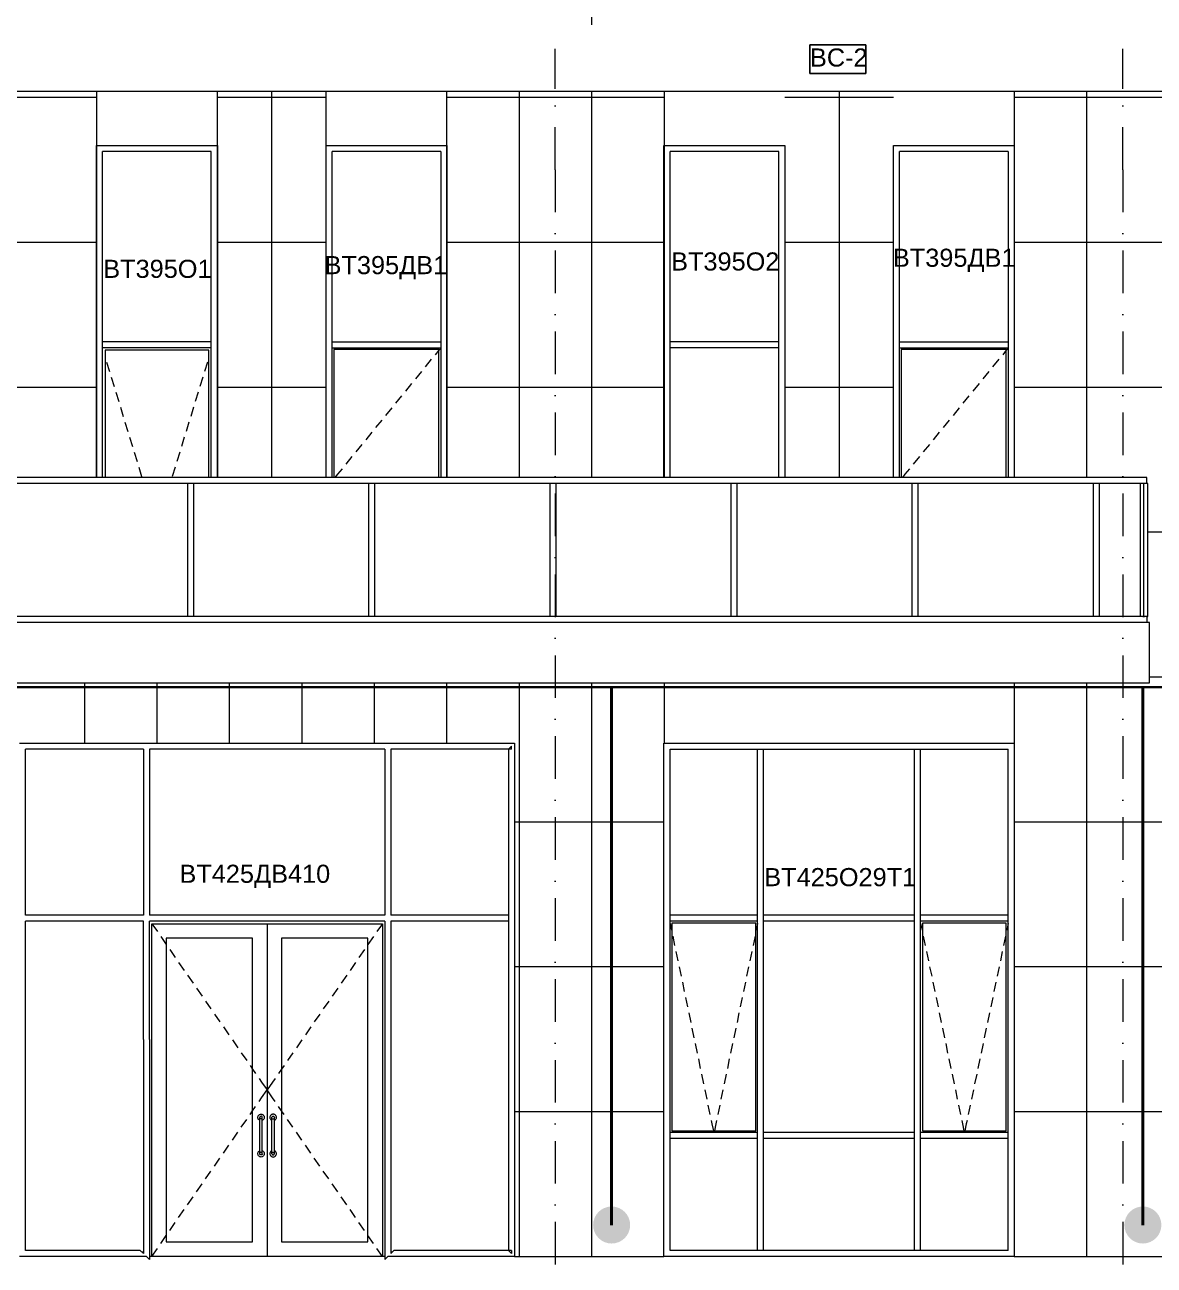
# Model space of a CAD drawing. Header units: millimetres. Extents: x 1499747 to 4230374, y -28481 to 441852.
# Drawn here: x 2732368 to 2741721, y 159211 to 169484 of the extents above; entities that cross this region are included whole.
import ezdxf
from ezdxf.xclip import XClip

# ---------------------------------------------------------------- set-up
doc = ezdxf.new("R2010")
doc.units = ezdxf.units.MM
doc.header["$MEASUREMENT"] = 0
doc.header["$XCLIPFRAME"] = 0
doc.set_wipeout_variables(frame=1)
doc.linetypes.add('Wipeout_Contour', pattern=[1000, 0, -1000])
doc.linetypes.add('Штрихпунктирная', pattern=[670.277762, 352.777767, -176.388884, 0, -141.111112])
for name, color, linetype, lineweight in [('1 Фасад_42_2D - Общий_Ном._пера__1_Ном._пера__7', 7, 'Continuous', 18), ('1 Фасад_42_2D - Общий_Ном._пера__20_Ном._пера__1', 1, 'Continuous', 18), ('1 Фасад_42_Витраж где быссейн_Ном._пера__1_Ном._пера__7', 7, 'Continuous', 18), ('1 Фасад_42_Витражные окна_Ном._пера__1_Ном._пера__7', 7, 'Continuous', 18), ('1 Фасад_42_Витражные окна_Ном._пера__20_Ном._пера__1', 1, 'Continuous', 18), ('1 Фасад_42_Витражные окна_Ном._пера__92_Ном._пера__233', 233, 'Continuous', 18), ('1 Фасад_42_Выступы_Ном._пера__1_Ном._пера__7', 7, 'Continuous', 18), ('1 Фасад_42_Выступы_Ном._пера__62_Ном._пера__253', 252, 'Continuous', 18), ('1 Фасад_42_Отделка керамика_Ном._пера__19_Ном._пера__255', 255, 'Continuous', 18), ('1 Фасад_42_Отделка керамика_Ном._пера__1_Ном._пера__7', 7, 'Continuous', 18), ('1 Фасад_42_Сетка кладки_Ном._пера__62_Ном._пера__253', 252, 'Continuous', 18), ('1 Фасад_42_Элемент Модели - Оси_Ном._пера__2_Ном._пера__8', 8, 'Continuous', 18), ('Кабель 2x4mm', 200, 'Continuous', 30), ('Кабель 2х6 mm', 150, 'Continuous', 30)]:
    doc.layers.add(name, color=color, linetype=linetype, lineweight=lineweight)
doc.layers.add('1 Фасад_42_2D - Общий_Ном._пера__20', color=7, linetype='Continuous')
doc.styles.add('СГЕНЕРИР_СТИЛЬ_2', font='arial.ttf')

# ---------------------------------------------------------------- blocks, each defined once
blk = doc.blocks.new('Чертеж_5_42', base_point=(1557140, 9891))
at = {"layer": '1 Фасад_42_Витраж где быссейн_Ном._пера__1_Ном._пера__7', "color": 252, "linetype": 'Continuous', "true_color": 0x939598}
for p, q in [((1540021, 16341), (1538521, 16341)), ((1541521, 16341), (1540021, 16341)), ((1543021, 16341), (1541521, 16341)), ((1544521, 16341), (1543021, 16341)), ((1546021, 16341), (1544521, 16341)), ((1547521, 16341), (1546021, 16341)), ((1547940, 16341), (1547521, 16341)), ((1547940, 16291), (1547940, 16341)), ((1539996, 16291), (1538546, 16291)), ((1540021, 16291), (1539996, 16291)), ((1539996, 15191), (1539996, 16291)), ((1540046, 16291), (1540021, 16291)), ((1541496, 16291), (1540046, 16291)), ((1540046, 15191), (1540046, 16291)), ((1541521, 16291), (1541496, 16291)), ((1541496, 15191), (1541496, 16291)), ((1541546, 16291), (1541521, 16291)), ((1542996, 16291), (1541546, 16291)), ((1541546, 15191), (1541546, 16291)), ((1543021, 16291), (1542996, 16291)), ((1542996, 15191), (1542996, 16291)), ((1543046, 16291), (1543021, 16291)), ((1544496, 16291), (1543046, 16291)), ((1543046, 15191), (1543046, 16291)), ((1544521, 16291), (1544496, 16291)), ((1544496, 15191), (1544496, 16291)), ((1544546, 16291), (1544521, 16291)), ((1545996, 16291), (1544546, 16291)), ((1544546, 15191), (1544546, 16291)), ((1546021, 16291), (1545996, 16291)), ((1545996, 15191), (1545996, 16291)), ((1546046, 16291), (1546021, 16291)), ((1547496, 16291), (1546046, 16291)), ((1546046, 15191), (1546046, 16291)), ((1547521, 16291), (1547496, 16291)), ((1547496, 15191), (1547496, 16291)), ((1547546, 16291), (1547521, 16291)), ((1547905, 16291), (1547546, 16291)), ((1547546, 15191), (1547546, 16291)), ((1547885, 16291), (1547885, 15191)), ((1547913, 16291), (1547905, 16291)), ((1547920, 16291), (1547913, 16291)), ((1547913, 15191), (1547913, 16291)), ((1547940, 16291), (1547920, 16291)), ((1547948, 16291), (1547940, 16291)), ((1547948, 15191), (1547948, 16291)), ((1539996, 15191), (1538546, 15191)), ((1540021, 15191), (1539996, 15191)), ((1540046, 15191), (1540021, 15191)), ((1541496, 15191), (1540046, 15191)), ((1541521, 15191), (1541496, 15191)), ((1541546, 15191), (1541521, 15191)), ((1542996, 15191), (1541546, 15191)), ((1543021, 15191), (1542996, 15191)), ((1543046, 15191), (1543021, 15191)), ((1544496, 15191), (1543046, 15191)), ((1544521, 15191), (1544496, 15191)), ((1544546, 15191), (1544521, 15191)), ((1545996, 15191), (1544546, 15191)), ((1546021, 15191), (1545996, 15191)), ((1546046, 15191), (1546021, 15191)), ((1547496, 15191), (1546046, 15191)), ((1547521, 15191), (1547496, 15191)), ((1547546, 15191), (1547521, 15191)), ((1547905, 15191), (1547546, 15191)), ((1547905, 15191), (1547913, 15191)), ((1547913, 15191), (1547920, 15191)), ((1547940, 15191), (1547920, 15191)), ((1547940, 15191), (1547940, 15141)), ((1547940, 15191), (1547948, 15191))]:
    blk.add_line(p, q, dxfattribs=at)
at = {"layer": '1 Фасад_42_Витражные окна_Ном._пера__1_Ном._пера__7', "color": 252, "linetype": 'Continuous', "true_color": 0x939598}
for p, q in [((1540191, 19041), (1539291, 19041)), ((1539291, 17466), (1539291, 19041)), ((1540191, 17466), (1540191, 19041)), ((1541232, 19041), (1541191, 19041)), ((1541191, 17466), (1541191, 19041)), ((1542091, 19041), (1541232, 19041)), ((1542091, 19041), (1542091, 17466)), ((1544890, 19041), (1543990, 19041)), ((1543990, 17466), (1543990, 19041)), ((1544890, 17466), (1544890, 19041)), ((1545931, 19041), (1545890, 19041)), ((1545890, 17466), (1545890, 19041)), ((1546790, 19041), (1545931, 19041)), ((1546790, 19041), (1546790, 17466)), ((1539291, 17441), (1539291, 17466)), ((1540191, 17466), (1539291, 17466)), ((1540191, 17441), (1540191, 17466)), ((1541191, 17441), (1541191, 17466)), ((1541191, 17466), (1541232, 17466)), ((1541232, 17466), (1542091, 17466)), ((1542091, 17466), (1542091, 17441)), ((1543990, 17441), (1543990, 17466)), ((1544890, 17466), (1543990, 17466)), ((1544890, 17441), (1544890, 17466)), ((1545890, 17441), (1545890, 17466)), ((1545890, 17466), (1545931, 17466)), ((1545931, 17466), (1546790, 17466)), ((1546790, 17466), (1546790, 17441)), ((1539291, 17416), (1539291, 17441)), ((1540191, 17416), (1539291, 17416)), ((1539291, 16341), (1539291, 17416)), ((1539311, 17396), (1539311, 16341)), ((1540171, 17396), (1539311, 17396)), ((1540171, 16341), (1540171, 17396)), ((1540191, 17416), (1540191, 17441)), ((1540191, 16341), (1540191, 17416)), ((1541191, 17416), (1541191, 17441)), ((1541191, 17416), (1541232, 17416)), ((1541191, 16341), (1541191, 17416)), ((1542076, 17401), (1541206, 17401)), ((1541206, 17401), (1541206, 16341)), ((1541232, 17416), (1542091, 17416)), ((1542076, 16341), (1542076, 17401)), ((1542091, 17441), (1542091, 17416)), ((1542091, 17416), (1542091, 16341)), ((1543990, 17416), (1543990, 17441)), ((1544890, 17416), (1543990, 17416)), ((1543990, 16341), (1543990, 17416)), ((1544890, 17416), (1544890, 17441)), ((1544890, 16341), (1544890, 17416)), ((1545890, 17416), (1545890, 17441)), ((1545890, 17416), (1545931, 17416)), ((1545890, 16341), (1545890, 17416)), ((1546775, 17401), (1545905, 17401)), ((1545905, 17401), (1545905, 16341)), ((1545931, 17416), (1546790, 17416)), ((1546775, 16341), (1546775, 17401)), ((1546790, 17441), (1546790, 17416)), ((1546790, 17416), (1546790, 16341)), ((1539398, 14091), (1538653, 14091)), ((1538653, 12716), (1538653, 14091)), ((1539628, 14091), (1539398, 14091)), ((1539628, 14091), (1539628, 12716)), ((1539678, 14091), (1539678, 12716)), ((1540218, 14091), (1539678, 14091)), ((1541038, 14091), (1540218, 14091)), ((1541628, 14091), (1541038, 14091)), ((1541628, 14091), (1541628, 12716)), ((1541678, 14091), (1541678, 12716)), ((1541858, 14091), (1541678, 14091)), ((1542653, 14091), (1541858, 14091)), ((1542653, 14091), (1542678, 14116)), ((1542678, 14091), (1542653, 14091)), ((1542653, 14091), (1542653, 12716)), ((1542678, 14091), (1542678, 14116)), ((1543990, 13191), (1543990, 14091)), ((1543990, 14091), (1544715, 14091)), ((1544715, 14091), (1544740, 14091)), ((1544715, 13191), (1544715, 14091)), ((1544740, 14091), (1544765, 14091)), ((1544765, 14091), (1545390, 14091)), ((1544765, 13191), (1544765, 14091)), ((1545390, 14091), (1546015, 14091)), ((1546015, 13191), (1546015, 14091)), ((1546015, 14091), (1546040, 14091)), ((1546040, 14091), (1546065, 14091)), ((1546065, 14091), (1546790, 14091)), ((1546065, 13191), (1546065, 14091)), ((1546790, 13191), (1546790, 14091)), ((1543990, 12716), (1543990, 13191)), ((1544715, 12716), (1544715, 13191)), ((1544765, 12716), (1544765, 13191)), ((1546015, 12716), (1546015, 13191)), ((1546065, 12716), (1546065, 13191)), ((1546790, 12716), (1546790, 13191)), ((1539398, 12716), (1538653, 12716)), ((1538653, 12156), (1538653, 12666)), ((1539398, 12666), (1538653, 12666)), ((1539628, 12716), (1539398, 12716)), ((1539628, 12666), (1539398, 12666)), ((1539628, 12156), (1539628, 12666)), ((1540218, 12716), (1539678, 12716)), ((1539678, 12156), (1539678, 12666)), ((1540218, 12666), (1539678, 12666)), ((1539698, 9891), (1539698, 12646)), ((1539698, 12646), (1540653, 12646)), ((1541038, 12716), (1540218, 12716)), ((1541038, 12666), (1540218, 12666)), ((1540653, 12646), (1540653, 9891)), ((1540653, 12646), (1541608, 12646)), ((1541628, 12716), (1541038, 12716)), ((1541628, 12666), (1541038, 12666)), ((1541608, 12646), (1541608, 9891)), ((1541628, 12666), (1541628, 12156)), ((1541858, 12716), (1541678, 12716)), ((1541678, 12666), (1541678, 12156)), ((1541858, 12666), (1541678, 12666)), ((1542653, 12716), (1541858, 12716)), ((1542653, 12666), (1541858, 12666)), ((1542653, 12716), (1542653, 12691)), ((1542653, 12691), (1542653, 12666)), ((1542653, 12666), (1542653, 12156)), ((1543990, 12691), (1543990, 12716)), ((1544715, 12716), (1543990, 12716)), ((1543990, 12666), (1543990, 12691)), ((1544715, 12666), (1543990, 12666)), ((1543990, 12291), (1543990, 12666)), ((1544700, 12651), (1544005, 12651)), ((1544005, 12651), (1544005, 10931)), ((1544700, 10931), (1544700, 12651)), ((1544715, 12691), (1544715, 12716)), ((1544715, 12291), (1544715, 12691)), ((1544765, 12691), (1544765, 12716)), ((1545390, 12716), (1544765, 12716)), ((1544765, 12666), (1544765, 12691)), ((1545390, 12666), (1544765, 12666)), ((1544765, 12291), (1544765, 12666)), ((1546015, 12716), (1545390, 12716)), ((1546015, 12666), (1545390, 12666)), ((1546015, 12691), (1546015, 12716)), ((1546015, 12666), (1546015, 12691)), ((1546015, 12291), (1546015, 12666)), ((1546065, 12691), (1546065, 12716)), ((1546790, 12716), (1546065, 12716)), ((1546065, 12666), (1546065, 12691)), ((1546790, 12666), (1546065, 12666)), ((1546065, 12291), (1546065, 12666)), ((1546775, 12651), (1546080, 12651)), ((1546080, 12651), (1546080, 10931)), ((1546775, 10931), (1546775, 12651)), ((1546790, 12691), (1546790, 12716)), ((1546790, 12666), (1546790, 12691)), ((1546790, 12291), (1546790, 12666)), ((1539818, 12526), (1539818, 10011)), ((1540533, 12526), (1539818, 12526)), ((1540533, 10011), (1540533, 12526)), ((1541488, 12526), (1540773, 12526)), ((1540773, 12526), (1540773, 10011)), ((1541488, 10011), (1541488, 12526)), ((1543990, 10891), (1543990, 12291)), ((1544715, 10916), (1544715, 12291)), ((1544765, 10916), (1544765, 12291)), ((1546015, 10916), (1546015, 12291)), ((1546065, 10916), (1546065, 12291)), ((1546790, 10916), (1546790, 12291)), ((1538653, 11686), (1538653, 12156)), ((1539628, 11686), (1539628, 12156)), ((1539678, 11686), (1539678, 12156)), ((1541628, 12156), (1541628, 11686)), ((1541678, 12156), (1541678, 11686)), ((1542653, 12156), (1542653, 11686)), ((1538653, 10396), (1538653, 11686)), ((1539628, 11686), (1539628, 10396)), ((1539678, 11686), (1539678, 10396)), ((1541628, 11686), (1541628, 10396)), ((1541678, 11686), (1541678, 10396)), ((1542653, 11686), (1542653, 10396)), ((1540576, 11046), (1540578, 11051)), ((1540576, 11041), (1540576, 11046)), ((1540576, 11037), (1540576, 11041)), ((1540578, 11032), (1540576, 11037)), ((1540578, 11051), (1540580, 11055)), ((1540580, 11028), (1540578, 11032)), ((1540580, 11055), (1540582, 11059)), ((1540582, 11024), (1540580, 11028)), ((1540582, 11059), (1540586, 11062)), ((1540586, 11021), (1540582, 11024)), ((1540586, 11062), (1540589, 11065)), ((1540589, 11018), (1540586, 11021)), ((1540589, 11065), (1540594, 11067)), ((1540593, 11016), (1540589, 11018)), ((1540594, 11045), (1540593, 11043)), ((1540593, 11043), (1540593, 11041)), ((1540593, 11026), (1540593, 11041)), ((1540593, 10756), (1540593, 11026)), ((1540594, 11067), (1540598, 11068)), ((1540595, 11048), (1540594, 11046)), ((1540594, 11046), (1540594, 11045)), ((1540595, 11029), (1540594, 11028)), ((1540594, 11028), (1540594, 11028)), ((1540597, 11049), (1540595, 11048)), ((1540597, 11029), (1540595, 11029)), ((1540598, 11050), (1540597, 11049)), ((1540598, 11030), (1540597, 11029)), ((1540598, 11068), (1540603, 11068)), ((1540600, 11051), (1540598, 11050)), ((1540600, 11030), (1540598, 11030)), ((1540601, 11051), (1540600, 11051)), ((1540601, 11030), (1540600, 11030)), ((1540603, 11051), (1540601, 11051)), ((1540603, 11030), (1540601, 11030)), ((1540603, 11068), (1540608, 11068)), ((1540605, 11051), (1540603, 11051)), ((1540605, 11030), (1540603, 11030)), ((1540606, 11051), (1540605, 11051)), ((1540606, 11030), (1540605, 11030)), ((1540608, 11050), (1540606, 11051)), ((1540608, 11030), (1540606, 11030)), ((1540608, 11068), (1540612, 11067)), ((1540609, 11049), (1540608, 11050)), ((1540609, 11029), (1540608, 11030)), ((1540611, 11048), (1540609, 11049)), ((1540611, 11029), (1540609, 11029)), ((1540612, 11046), (1540611, 11048)), ((1540612, 11028), (1540611, 11029)), ((1540612, 11067), (1540616, 11065)), ((1540612, 11045), (1540612, 11046)), ((1540613, 11043), (1540612, 11045)), ((1540612, 11028), (1540612, 11028)), ((1540613, 11041), (1540613, 11043)), ((1540613, 11026), (1540613, 11041)), ((1540613, 10756), (1540613, 11026)), ((1540616, 11018), (1540613, 11016)), ((1540616, 11065), (1540620, 11062)), ((1540620, 11021), (1540616, 11018)), ((1540620, 11062), (1540624, 11059)), ((1540624, 11024), (1540620, 11021)), ((1540624, 11059), (1540626, 11055)), ((1540626, 11028), (1540624, 11024)), ((1540626, 11055), (1540628, 11051)), ((1540628, 11032), (1540626, 11028)), ((1540628, 11051), (1540630, 11046)), ((1540630, 11037), (1540628, 11032)), ((1540630, 11046), (1540630, 11041)), ((1540630, 11041), (1540630, 11037)), ((1540678, 11051), (1540676, 11046)), ((1540676, 11046), (1540676, 11041)), ((1540676, 11041), (1540676, 11037)), ((1540676, 11037), (1540678, 11032)), ((1540680, 11055), (1540678, 11051)), ((1540678, 11032), (1540680, 11028)), ((1540682, 11059), (1540680, 11055)), ((1540680, 11028), (1540682, 11024)), ((1540686, 11062), (1540682, 11059)), ((1540682, 11024), (1540686, 11021)), ((1540689, 11065), (1540686, 11062)), ((1540686, 11021), (1540689, 11018)), ((1540694, 11067), (1540689, 11065)), ((1540689, 11018), (1540693, 11016)), ((1540693, 11043), (1540694, 11045)), ((1540693, 11041), (1540693, 11043)), ((1540693, 11026), (1540693, 11041)), ((1540693, 10756), (1540693, 11026)), ((1540698, 11068), (1540694, 11067)), ((1540694, 11046), (1540695, 11048)), ((1540694, 11045), (1540694, 11046)), ((1540694, 11028), (1540695, 11029)), ((1540694, 11028), (1540694, 11028)), ((1540695, 11048), (1540697, 11049)), ((1540695, 11029), (1540697, 11029)), ((1540697, 11049), (1540698, 11050)), ((1540697, 11029), (1540698, 11030)), ((1540703, 11068), (1540698, 11068)), ((1540698, 11050), (1540700, 11051)), ((1540698, 11030), (1540700, 11030)), ((1540700, 11051), (1540701, 11051)), ((1540700, 11030), (1540701, 11030)), ((1540701, 11051), (1540703, 11051)), ((1540701, 11030), (1540703, 11030)), ((1540708, 11068), (1540703, 11068)), ((1540703, 11051), (1540705, 11051)), ((1540703, 11030), (1540705, 11030)), ((1540705, 11051), (1540706, 11051)), ((1540705, 11030), (1540706, 11030)), ((1540706, 11051), (1540708, 11050)), ((1540706, 11030), (1540708, 11030)), ((1540712, 11067), (1540708, 11068)), ((1540708, 11050), (1540709, 11049)), ((1540708, 11030), (1540709, 11029)), ((1540709, 11049), (1540711, 11048)), ((1540709, 11029), (1540711, 11029)), ((1540711, 11048), (1540712, 11046)), ((1540711, 11029), (1540712, 11028)), ((1540716, 11065), (1540712, 11067)), ((1540712, 11046), (1540712, 11045)), ((1540712, 11045), (1540713, 11043)), ((1540712, 11028), (1540712, 11028)), ((1540713, 11043), (1540713, 11041)), ((1540713, 11026), (1540713, 11041)), ((1540713, 10756), (1540713, 11026)), ((1540713, 11016), (1540716, 11018)), ((1540720, 11062), (1540716, 11065)), ((1540716, 11018), (1540720, 11021)), ((1540724, 11059), (1540720, 11062)), ((1540720, 11021), (1540724, 11024)), ((1540726, 11055), (1540724, 11059)), ((1540724, 11024), (1540726, 11028)), ((1540728, 11051), (1540726, 11055)), ((1540726, 11028), (1540728, 11032)), ((1540730, 11046), (1540728, 11051)), ((1540728, 11032), (1540730, 11037)), ((1540730, 11041), (1540730, 11046)), ((1540730, 11037), (1540730, 11041)), ((1544715, 10916), (1543990, 10916)), ((1543990, 9941), (1543990, 10891)), ((1544005, 10931), (1544700, 10931)), ((1544715, 10891), (1544715, 10916)), ((1544715, 10866), (1544715, 10891)), ((1544765, 10891), (1544765, 10916)), ((1545390, 10916), (1544765, 10916)), ((1544765, 10866), (1544765, 10891)), ((1546015, 10916), (1545390, 10916)), ((1546015, 10891), (1546015, 10916)), ((1546015, 10866), (1546015, 10891)), ((1546065, 10891), (1546065, 10916)), ((1546790, 10916), (1546065, 10916)), ((1546065, 10866), (1546065, 10891)), ((1546080, 10931), (1546775, 10931)), ((1546790, 10891), (1546790, 10916)), ((1546790, 10866), (1546790, 10891)), ((1544715, 10866), (1543990, 10866)), ((1544715, 9941), (1544715, 10866)), ((1544765, 9941), (1544765, 10866)), ((1545390, 10866), (1544765, 10866)), ((1546015, 10866), (1545390, 10866)), ((1546015, 9941), (1546015, 10866)), ((1546065, 9941), (1546065, 10866)), ((1546790, 10866), (1546065, 10866)), ((1546790, 9941), (1546790, 10866)), ((1540576, 10746), (1540578, 10751)), ((1540576, 10741), (1540576, 10746)), ((1540576, 10737), (1540576, 10741)), ((1540578, 10732), (1540576, 10737)), ((1540578, 10751), (1540580, 10755)), ((1540580, 10728), (1540578, 10732)), ((1540580, 10755), (1540582, 10759)), ((1540582, 10724), (1540580, 10728)), ((1540582, 10759), (1540586, 10762)), ((1540586, 10721), (1540582, 10724)), ((1540586, 10762), (1540589, 10765)), ((1540589, 10718), (1540586, 10721)), ((1540589, 10765), (1540593, 10766)), ((1540594, 10716), (1540589, 10718)), ((1540593, 10741), (1540593, 10756)), ((1540593, 10740), (1540593, 10741)), ((1540594, 10738), (1540593, 10740)), ((1540594, 10754), (1540594, 10755)), ((1540595, 10754), (1540594, 10754)), ((1540594, 10736), (1540594, 10738)), ((1540595, 10735), (1540594, 10736)), ((1540598, 10715), (1540594, 10716)), ((1540597, 10753), (1540595, 10754)), ((1540597, 10734), (1540595, 10735)), ((1540598, 10753), (1540597, 10753)), ((1540598, 10733), (1540597, 10734)), ((1540600, 10752), (1540598, 10753)), ((1540600, 10732), (1540598, 10733)), ((1540603, 10714), (1540598, 10715)), ((1540601, 10752), (1540600, 10752)), ((1540601, 10731), (1540600, 10732)), ((1540603, 10752), (1540601, 10752)), ((1540603, 10731), (1540601, 10731)), ((1540605, 10752), (1540603, 10752)), ((1540605, 10731), (1540603, 10731)), ((1540608, 10715), (1540603, 10714)), ((1540606, 10752), (1540605, 10752)), ((1540606, 10732), (1540605, 10731)), ((1540608, 10753), (1540606, 10752)), ((1540608, 10733), (1540606, 10732)), ((1540609, 10753), (1540608, 10753)), ((1540609, 10734), (1540608, 10733)), ((1540612, 10716), (1540608, 10715)), ((1540611, 10754), (1540609, 10753)), ((1540611, 10735), (1540609, 10734)), ((1540612, 10754), (1540611, 10754)), ((1540612, 10736), (1540611, 10735)), ((1540612, 10755), (1540612, 10754)), ((1540613, 10740), (1540612, 10738)), ((1540612, 10738), (1540612, 10736)), ((1540616, 10718), (1540612, 10716)), ((1540613, 10766), (1540616, 10765)), ((1540613, 10741), (1540613, 10756)), ((1540613, 10741), (1540613, 10740)), ((1540616, 10765), (1540620, 10762)), ((1540620, 10721), (1540616, 10718)), ((1540620, 10762), (1540624, 10759)), ((1540624, 10724), (1540620, 10721)), ((1540624, 10759), (1540626, 10755)), ((1540626, 10728), (1540624, 10724)), ((1540626, 10755), (1540628, 10751)), ((1540628, 10732), (1540626, 10728)), ((1540628, 10751), (1540630, 10746)), ((1540630, 10737), (1540628, 10732)), ((1540630, 10746), (1540630, 10741)), ((1540630, 10741), (1540630, 10737)), ((1540678, 10751), (1540676, 10746)), ((1540676, 10746), (1540676, 10741)), ((1540676, 10741), (1540676, 10737)), ((1540676, 10737), (1540678, 10732)), ((1540680, 10755), (1540678, 10751)), ((1540678, 10732), (1540680, 10728)), ((1540682, 10759), (1540680, 10755)), ((1540680, 10728), (1540682, 10724)), ((1540686, 10762), (1540682, 10759)), ((1540682, 10724), (1540686, 10721)), ((1540689, 10765), (1540686, 10762)), ((1540686, 10721), (1540689, 10718)), ((1540693, 10766), (1540689, 10765)), ((1540689, 10718), (1540694, 10716)), ((1540693, 10741), (1540693, 10756)), ((1540693, 10741), (1540693, 10740)), ((1540693, 10740), (1540694, 10738)), ((1540694, 10755), (1540694, 10754)), ((1540694, 10754), (1540695, 10754)), ((1540694, 10738), (1540694, 10736)), ((1540694, 10736), (1540695, 10735)), ((1540694, 10716), (1540698, 10715)), ((1540695, 10754), (1540697, 10753)), ((1540695, 10735), (1540697, 10734)), ((1540697, 10753), (1540698, 10753)), ((1540697, 10734), (1540698, 10733)), ((1540698, 10753), (1540700, 10752)), ((1540698, 10733), (1540700, 10732)), ((1540698, 10715), (1540703, 10714)), ((1540700, 10752), (1540701, 10752)), ((1540700, 10732), (1540701, 10731)), ((1540701, 10752), (1540703, 10752)), ((1540701, 10731), (1540703, 10731)), ((1540703, 10752), (1540705, 10752)), ((1540703, 10731), (1540705, 10731)), ((1540703, 10714), (1540708, 10715)), ((1540705, 10752), (1540706, 10752)), ((1540705, 10731), (1540706, 10732)), ((1540706, 10752), (1540708, 10753)), ((1540706, 10732), (1540708, 10733)), ((1540708, 10753), (1540709, 10753)), ((1540708, 10733), (1540709, 10734)), ((1540708, 10715), (1540712, 10716)), ((1540709, 10753), (1540711, 10754)), ((1540709, 10734), (1540711, 10735)), ((1540711, 10754), (1540712, 10754)), ((1540711, 10735), (1540712, 10736)), ((1540712, 10754), (1540712, 10755)), ((1540712, 10738), (1540713, 10740)), ((1540712, 10736), (1540712, 10738)), ((1540712, 10716), (1540716, 10718)), ((1540716, 10765), (1540713, 10766)), ((1540713, 10741), (1540713, 10756)), ((1540713, 10740), (1540713, 10741)), ((1540720, 10762), (1540716, 10765)), ((1540716, 10718), (1540720, 10721)), ((1540724, 10759), (1540720, 10762)), ((1540720, 10721), (1540724, 10724)), ((1540726, 10755), (1540724, 10759)), ((1540724, 10724), (1540726, 10728)), ((1540728, 10751), (1540726, 10755)), ((1540726, 10728), (1540728, 10732)), ((1540730, 10746), (1540728, 10751)), ((1540728, 10732), (1540730, 10737)), ((1540730, 10741), (1540730, 10746)), ((1540730, 10737), (1540730, 10741)), ((1538653, 9941), (1538653, 10396)), ((1539628, 10396), (1539628, 9916)), ((1539678, 10396), (1539678, 9866)), ((1541628, 10396), (1541628, 9866)), ((1541678, 10396), (1541678, 9916)), ((1542653, 10396), (1542653, 9941)), ((1539818, 10011), (1540533, 10011)), ((1540773, 10011), (1541488, 10011)), ((1539398, 9891), (1538603, 9891)), ((1539398, 9941), (1538653, 9941)), ((1539603, 9941), (1539398, 9941)), ((1539653, 9891), (1539398, 9891)), ((1539603, 9941), (1539628, 9916)), ((1539628, 9926), (1539618, 9926)), ((1539678, 9866), (1539653, 9891)), ((1539698, 9891), (1539678, 9891)), ((1540653, 9891), (1539698, 9891)), ((1541608, 9891), (1540653, 9891)), ((1541628, 9891), (1541608, 9891)), ((1541653, 9891), (1541628, 9866)), ((1541858, 9891), (1541653, 9891)), ((1541678, 9916), (1541703, 9941)), ((1541688, 9926), (1541678, 9926)), ((1541858, 9941), (1541703, 9941)), ((1542653, 9941), (1541858, 9941)), ((1542678, 9891), (1541858, 9891)), ((1542678, 9941), (1542653, 9941)), ((1542678, 9916), (1542653, 9941)), ((1542678, 9941), (1542678, 9916)), ((1542703, 9891), (1542678, 9891)), ((1544740, 9891), (1543940, 9891)), ((1544715, 9941), (1543990, 9941)), ((1544740, 9941), (1544715, 9941)), ((1544765, 9941), (1544740, 9941)), ((1545390, 9891), (1544740, 9891)), ((1545390, 9941), (1544765, 9941)), ((1546040, 9941), (1545390, 9941)), ((1546040, 9891), (1545390, 9891)), ((1546790, 9941), (1546040, 9941)), ((1546840, 9891), (1546040, 9891))]:
    blk.add_line(p, q, dxfattribs=at)
at = {"layer": '1 Фасад_42_Витражные окна_Ном._пера__92_Ном._пера__233', "color": 252, "linetype": 'Continuous', "true_color": 0x939598}
for p, q in [((1542076, 17397), (1542045, 17359)), ((1542091, 17415), (1542076, 17397)), ((1546775, 17397), (1546745, 17359)), ((1546790, 17415), (1546775, 17397)), ((1539324, 17297), (1539347, 17220)), ((1540158, 17297), (1540134, 17220)), ((1542013, 17321), (1541963, 17259)), ((1546713, 17321), (1546662, 17259)), ((1539362, 17173), (1539385, 17096)), ((1540120, 17173), (1540096, 17096)), ((1541931, 17220), (1541881, 17158)), ((1546631, 17220), (1546580, 17158)), ((1541849, 17119), (1541799, 17057)), ((1546549, 17119), (1546498, 17057)), ((1539400, 17048), (1539424, 16972)), ((1540082, 17048), (1540058, 16972)), ((1541767, 17018), (1541716, 16956)), ((1546466, 17018), (1546416, 16956)), ((1539438, 16924), (1539462, 16848)), ((1540044, 16924), (1540020, 16848)), ((1541685, 16918), (1541634, 16856)), ((1546384, 16918), (1546334, 16856)), ((1539476, 16800), (1539500, 16723)), ((1540005, 16800), (1539982, 16723)), ((1541602, 16817), (1541552, 16755)), ((1546302, 16817), (1546251, 16755)), ((1539514, 16675), (1539538, 16599)), ((1539967, 16675), (1539944, 16599)), ((1541520, 16716), (1541470, 16654)), ((1546220, 16716), (1546169, 16654)), ((1539552, 16551), (1539576, 16475)), ((1539929, 16551), (1539906, 16475)), ((1541438, 16616), (1541388, 16554)), ((1546138, 16616), (1546087, 16554)), ((1541356, 16515), (1541305, 16453)), ((1546055, 16515), (1546005, 16453)), ((1539591, 16427), (1539614, 16350)), ((1539891, 16427), (1539868, 16350)), ((1541236, 16368), (1541214, 16341)), ((1541274, 16414), (1541236, 16368)), ((1545936, 16368), (1545914, 16341)), ((1545973, 16414), (1545936, 16368)), ((1539698, 12646), (1539744, 12581)), ((1541608, 12646), (1541562, 12581)), ((1543990, 12647), (1544002, 12593)), ((1544715, 12647), (1544704, 12593)), ((1546065, 12647), (1546077, 12593)), ((1546790, 12647), (1546779, 12593)), ((1539772, 12539), (1539818, 12474)), ((1541534, 12539), (1541488, 12474)), ((1544012, 12544), (1544028, 12466)), ((1544694, 12544), (1544678, 12466)), ((1546087, 12544), (1546103, 12466)), ((1546769, 12544), (1546753, 12466)), ((1539846, 12433), (1539892, 12367)), ((1541460, 12433), (1541414, 12367)), ((1544039, 12417), (1544055, 12338)), ((1544667, 12417), (1544651, 12338)), ((1546114, 12417), (1546130, 12338)), ((1546742, 12417), (1546726, 12338)), ((1539920, 12326), (1539966, 12260)), ((1541386, 12326), (1541340, 12260)), ((1544065, 12290), (1544082, 12211)), ((1544641, 12290), (1544624, 12211)), ((1546140, 12290), (1546157, 12211)), ((1546716, 12290), (1546699, 12211)), ((1539994, 12219), (1540040, 12153)), ((1541312, 12219), (1541266, 12153)), ((1544092, 12162), (1544108, 12084)), ((1544614, 12162), (1544598, 12084)), ((1546167, 12162), (1546183, 12084)), ((1546689, 12162), (1546673, 12084)), ((1540068, 12112), (1540114, 12046)), ((1541238, 12112), (1541192, 12046)), ((1544118, 12035), (1544135, 11957)), ((1544588, 12035), (1544571, 11957)), ((1546193, 12035), (1546210, 11957)), ((1546663, 12035), (1546646, 11957)), ((1540142, 12005), (1540188, 11940)), ((1541164, 12005), (1541118, 11940)), ((1540216, 11898), (1540262, 11833)), ((1541089, 11898), (1541044, 11833)), ((1544145, 11908), (1544161, 11829)), ((1544561, 11908), (1544545, 11829)), ((1546220, 11908), (1546236, 11829)), ((1546636, 11908), (1546620, 11829)), ((1540291, 11792), (1540336, 11726)), ((1541015, 11792), (1540970, 11726)), ((1544171, 11780), (1544188, 11702)), ((1544534, 11780), (1544518, 11702)), ((1546246, 11780), (1546263, 11702)), ((1546609, 11780), (1546593, 11702)), ((1540365, 11685), (1540410, 11619)), ((1540941, 11685), (1540896, 11619)), ((1544198, 11653), (1544214, 11575)), ((1544508, 11653), (1544492, 11575)), ((1546273, 11653), (1546289, 11575)), ((1546583, 11653), (1546567, 11575)), ((1540439, 11578), (1540484, 11512)), ((1540867, 11578), (1540822, 11512)), ((1544225, 11526), (1544241, 11448)), ((1544481, 11526), (1544465, 11448)), ((1546300, 11526), (1546316, 11448)), ((1546556, 11526), (1546540, 11448)), ((1540513, 11471), (1540533, 11442)), ((1540533, 11442), (1540558, 11405)), ((1540773, 11442), (1540748, 11405)), ((1540793, 11471), (1540773, 11442)), ((1540587, 11364), (1540607, 11335)), ((1540607, 11335), (1540653, 11269)), ((1540699, 11335), (1540653, 11269)), ((1540719, 11364), (1540699, 11335)), ((1544251, 11399), (1544268, 11320)), ((1544455, 11399), (1544438, 11320)), ((1546326, 11399), (1546343, 11320)), ((1546530, 11399), (1546513, 11320)), ((1540587, 11173), (1540607, 11203)), ((1540607, 11203), (1540653, 11269)), ((1540699, 11203), (1540653, 11269)), ((1540719, 11173), (1540699, 11203)), ((1544278, 11271), (1544294, 11193)), ((1544428, 11271), (1544412, 11193)), ((1546353, 11271), (1546369, 11193)), ((1546503, 11271), (1546487, 11193)), ((1540513, 11066), (1540533, 11096)), ((1540533, 11096), (1540558, 11132)), ((1540773, 11096), (1540748, 11132)), ((1540793, 11066), (1540773, 11096)), ((1544304, 11144), (1544321, 11066)), ((1544402, 11144), (1544385, 11066)), ((1546379, 11144), (1546396, 11066)), ((1546477, 11144), (1546460, 11066)), ((1540439, 10960), (1540484, 11025)), ((1540867, 10960), (1540822, 11025)), ((1544331, 11017), (1544337, 10990)), ((1544375, 11017), (1544369, 10990)), ((1546406, 11017), (1546412, 10990)), ((1546450, 11017), (1546444, 10990)), ((1540365, 10853), (1540410, 10919)), ((1540941, 10853), (1540896, 10919)), ((1544337, 10990), (1544349, 10931)), ((1544349, 10931), (1544352, 10916)), ((1544357, 10931), (1544354, 10916)), ((1544369, 10990), (1544357, 10931)), ((1546412, 10990), (1546424, 10931)), ((1546424, 10931), (1546427, 10916)), ((1546432, 10931), (1546429, 10916)), ((1546444, 10990), (1546432, 10931)), ((1540291, 10746), (1540336, 10812)), ((1541015, 10746), (1540970, 10812)), ((1540216, 10639), (1540262, 10705)), ((1541089, 10639), (1541044, 10705)), ((1540142, 10532), (1540188, 10598)), ((1541164, 10532), (1541118, 10598)), ((1540068, 10425), (1540114, 10491)), ((1541238, 10425), (1541192, 10491)), ((1539994, 10319), (1540040, 10384)), ((1541312, 10319), (1541266, 10384)), ((1539920, 10212), (1539966, 10278)), ((1541386, 10212), (1541340, 10278)), ((1539846, 10105), (1539892, 10171)), ((1541460, 10105), (1541414, 10171)), ((1539772, 9998), (1539818, 10064)), ((1541534, 9998), (1541488, 10064)), ((1539698, 9891), (1539744, 9957)), ((1541608, 9891), (1541562, 9957))]:
    blk.add_line(p, q, dxfattribs=at)
at = {"layer": '1 Фасад_42_Выступы_Ном._пера__1_Ном._пера__7', "color": 252, "linetype": 'Continuous', "true_color": 0x939598}
blk.add_line((1538165, 19541), (1552240, 19541), dxfattribs=at)
at = {"layer": '1 Фасад_42_Выступы_Ном._пера__62_Ном._пера__253', "color": 252, "linetype": 'Continuous', "true_color": 0x939598, "flags": 128}
for points in [[(1539140, 14641), (1539140, 14141)], [(1539740, 14641), (1539740, 14141)], [(1540340, 14641), (1540340, 14141)], [(1540940, 14641), (1540940, 14141)], [(1541540, 14641), (1541540, 14141)], [(1542140, 14641), (1542140, 14141)], [(1542740, 14641), (1542740, 9891)]]:
    blk.add_lwpolyline(points, dxfattribs=at)
at = {"layer": '1 Фасад_42_Отделка керамика_Ном._пера__19_Ном._пера__255', "color": 252, "linetype": 'Continuous', "true_color": 0x939598}
for p, q in [((1547960, 15141), (1519690, 15141)), ((1547960, 14641), (1547960, 15141)), ((1519690, 14641), (1547960, 14641))]:
    blk.add_line(p, q, dxfattribs=at)
at = {"layer": '1 Фасад_42_Отделка керамика_Ном._пера__1_Ном._пера__7', "color": 252, "linetype": 'Continuous', "true_color": 0x939598}
for p, q in [((1539241, 16341), (1539241, 19091)), ((1539241, 19091), (1540241, 19091)), ((1540241, 19091), (1540241, 16341)), ((1541141, 16341), (1541141, 19091)), ((1541141, 19091), (1542141, 19091)), ((1542141, 19091), (1542141, 16341)), ((1543940, 16341), (1543940, 19091)), ((1543940, 19091), (1544940, 19091)), ((1544940, 19091), (1544940, 16341)), ((1545840, 16341), (1545840, 19091)), ((1545840, 19091), (1546840, 19091)), ((1538603, 14141), (1542703, 14141)), ((1542703, 14141), (1542703, 9891)), ((1543940, 9891), (1543940, 14141)), ((1543940, 14141), (1546840, 14141)), ((1546840, 14141), (1546840, 9891)), ((1542703, 9891), (1543940, 9891)), ((1546840, 9891), (1548640, 9891))]:
    blk.add_line(p, q, dxfattribs=at)
at = {"layer": '1 Фасад_42_Сетка кладки_Ном._пера__62_Ном._пера__253', "color": 252, "linetype": 'Continuous', "true_color": 0x939598}
for p, q in [((1543341, 22841), (1543341, 20091)), ((1539240, 19541), (1539240, 16341)), ((1540240, 19541), (1540240, 16341)), ((1540690, 19541), (1540690, 16341)), ((1541140, 19541), (1541140, 16341)), ((1542140, 19541), (1542140, 16341)), ((1542740, 19541), (1542740, 16341)), ((1543341, 19541), (1543341, 16341)), ((1543941, 19541), (1543941, 16341)), ((1545391, 19541), (1545391, 16341)), ((1546840, 19541), (1546840, 16341)), ((1547440, 19541), (1547440, 16341)), ((1537365, 19491), (1539240, 19491)), ((1540241, 19491), (1541141, 19491)), ((1542141, 19491), (1543940, 19491)), ((1544940, 19491), (1545840, 19491)), ((1546840, 19491), (1548640, 19491)), ((1537365, 18291), (1539241, 18291)), ((1540241, 18291), (1541141, 18291)), ((1541141, 18291), (1541141, 18291)), ((1542141, 18291), (1543940, 18291)), ((1543940, 18291), (1543940, 18291)), ((1544940, 18291), (1545840, 18291)), ((1546840, 18291), (1548640, 18291)), ((1537515, 17091), (1539240, 17091)), ((1540241, 17091), (1541141, 17091)), ((1541141, 17091), (1541141, 17091)), ((1542141, 17091), (1543940, 17091)), ((1543940, 17091), (1543940, 17091)), ((1544940, 17091), (1545840, 17091)), ((1546840, 17091), (1548640, 17091)), ((1547948, 15891), (1548640, 15891)), ((1547960, 14691), (1548640, 14691)), ((1542740, 14641), (1542740, 9891)), ((1543341, 14641), (1543341, 9891)), ((1543941, 14641), (1543941, 14141)), ((1546840, 14641), (1546840, 14141)), ((1547440, 14641), (1547440, 9891)), ((1542703, 13491), (1543940, 13491)), ((1546840, 13491), (1548640, 13491)), ((1542703, 12291), (1543940, 12291)), ((1546840, 12291), (1548640, 12291)), ((1542703, 11091), (1543940, 11091)), ((1546840, 11091), (1548640, 11091))]:
    blk.add_line(p, q, dxfattribs=at)
at = {"layer": '1 Фасад_42_Элемент Модели - Оси_Ном._пера__2_Ном._пера__8', "linetype": 'Штрихпунктирная'}
for p, q in [((1543040, 18891), (1543040, 19891)), ((1547740, 18891), (1547740, 19891)), ((1543040, 18891), (1543040, 3891)), ((1547740, 18891), (1547740, 3891))]:
    blk.add_line(p, q, dxfattribs=at)
at = {"layer": '1 Фасад_42_Витражные окна_Ном._пера__20_Ном._пера__1', "color": 252, "linetype": 'Continuous', "true_color": 0x939598, "char_height": 150, "attachment_point": 4, "style": 'СГЕНЕРИР_СТИЛЬ_2'}
for s, insert in [('\\A1;{\\pql;\\fArial|b0|i0|c204|p0;\\W1.000000;ВТ395О2}', (1543999, 18130)), ('\\A1;{\\pql;\\fArial|b0|i0|c204|p0;\\W1.000000;ВТ395ДВ1}', (1545836, 18140)), ('\\A1;{\\pql;\\fArial|b0|i0|c204|p0;\\W1.000000;ВТ395О1}', (1539296, 18069)), ('\\A1;{\\pql;\\fArial|b0|i0|c204|p0;\\W1.000000;ВТ395ДВ1}', (1541129, 18079)), ('\\A1;{\\pql;\\fArial|b0|i0|c204|p0;\\W1.000000;ВТ425ДВ410}', (1539927, 13038)), ('\\A1;{\\pql;\\fArial|b0|i0|c204|p0;\\W1.000000;ВТ425О29Т1}', (1544771, 13031))]:
    blk.add_mtext(s, dxfattribs=dict(at, insert=insert))
at = {"color": 252, "linetype": 'Wipeout_Contour', "ltscale": 6182026.921251692, "true_color": 0x939598}
blk.add_wipeout([(1545149, 19925), (1545149, 19689), (1545611, 19689), (1545611, 19925)], dxfattribs=at).dxf.layer = '1 Фасад_42_2D - Общий_Ном._пера__20'
at = {"layer": '1 Фасад_42_2D - Общий_Ном._пера__1_Ном._пера__7', "color": 252, "linetype": 'Continuous', "true_color": 0x939598, "flags": 128}
blk.add_lwpolyline([(1545149, 19925), (1545611, 19925), (1545611, 19689), (1545149, 19689)], close=True, dxfattribs=at)
at = {"layer": '1 Фасад_42_2D - Общий_Ном._пера__20_Ном._пера__1', "color": 252, "linetype": 'Continuous', "true_color": 0x939598}
for p, q in [((1545149, 19925), (1545149, 19689)), ((1545611, 19925), (1545149, 19925)), ((1545611, 19689), (1545611, 19925)), ((1545149, 19689), (1545611, 19689))]:
    blk.add_line(p, q, dxfattribs=at)
at = {"layer": '1 Фасад_42_2D - Общий_Ном._пера__20_Ном._пера__1', "color": 252, "linetype": 'Continuous', "true_color": 0x939598, "insert": (1545149, 19819), "char_height": 150, "attachment_point": 4, "style": 'СГЕНЕРИР_СТИЛЬ_2'}
blk.add_mtext('\\A1;{\\pql;\\fArial|b0|i0|c204|p0;\\W1.000000;ВС-2}', dxfattribs=at)

msp = doc.modelspace()

# ---------------------------------------------------------------- block references
at = {"layer": 'Кабель 2х6 mm', "lineweight": 35}
ref = msp.add_blockref('Чертеж_5_42', (2750861.57013, 159284.39347), dxfattribs=at)
XClip(ref).set_block_clipping_path([(1496000, -1299.0576434789), (1580000, 60181.6414690267)])

# ---------------------------------------------------------------- next in the draw order: hatches: boundary and pattern name
at = {"layer": 'Кабель 2х6 mm', "lineweight": 30}
h = msp.add_hatch(color=4, dxfattribs=at)
h.dxf.hatch_style = 1
h.paths.add_polyline_path([(2737381.42675, 159544.08011, 1), (2737074.74769, 159544.08011, 1)])
h = msp.add_hatch(color=4, dxfattribs=at)
h.dxf.hatch_style = 1
h.paths.add_polyline_path([(2741781.13347, 159544.08011, 1), (2741474.45442, 159544.08011, 1)])

# ---------------------------------------------------------------- next in the draw order: linework, layer by layer
at = {"layer": 'Кабель 2x4mm', "color": 30, "lineweight": 30, "true_color": 0xf26722}
msp.add_lwpolyline([(2715835.21451, 204734.31515), (2715835.21451, 163999.49786), (2750861.57013, 163999.49786), (2750861.57013, 159544.08011)], dxfattribs=at)
at = {"layer": 'Кабель 2x4mm', "color": 30, "lineweight": 40, "true_color": 0xf26722}
for points in [[(2737228.08722, 159544.08011), (2737228.08722, 163999.49786)], [(2741627.79394, 159544.08011), (2741627.79394, 163999.49786)]]:
    msp.add_lwpolyline(points, dxfattribs=at)

doc.saveas('drawing.dxf')
